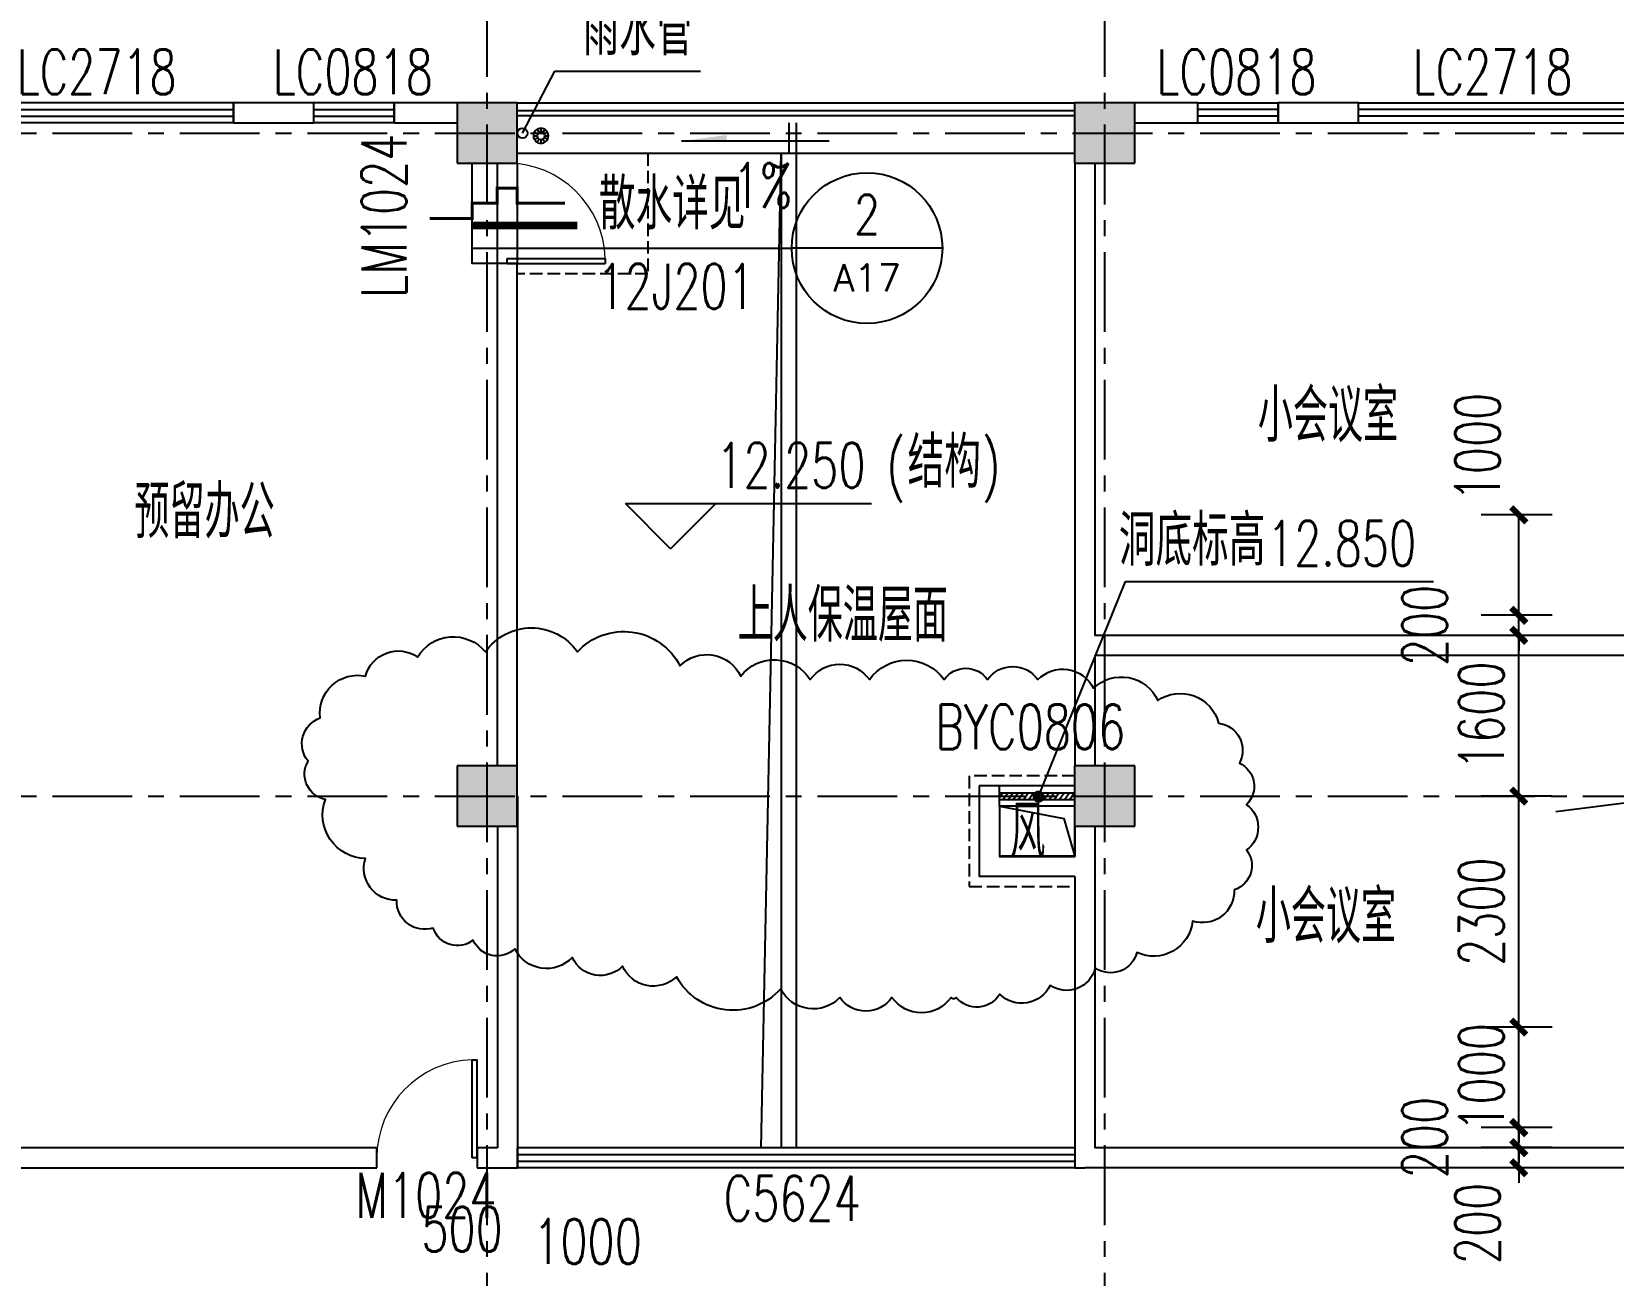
# Model space of a CAD drawing. Header units: millimetres. Extents: x -1048436 to -185795, y -983427 to 400387.
# Drawn here: x -715449 to -699698, y 8812 to 21192 of the extents above; entities that cross this region are included whole.
import ezdxf
from ezdxf.enums import TextEntityAlignment as Align

# ---------------------------------------------------------------- set-up
doc = ezdxf.new("R2010")
doc.units = ezdxf.units.MM
doc.header["$LTSCALE"] = 500
doc.linetypes.add('DASH', pattern=[0.35, 0.25, -0.1])
doc.linetypes.add('一层轴网$0$CENTER', pattern=[50.8, 31.75, -6.35, 6.35, -6.35])
for name, color, linetype in [('COLUMN', 254, 'Continuous'), ('DIM_LEAD', 3, 'Continuous'), ('PUB_DIM', 3, 'Continuous'), ('PUB_HATCH', 8, 'Continuous'), ('PUB_TEXT', 7, 'Continuous'), ('WINDOW', 4, 'Continuous'), ('WINDOW_TEXT', 7, 'Continuous'), ('一层轴网$0$建-轴线', 1, '一层轴网$0$CENTER'), ('建-墙', 254, 'Continuous'), ('建-屋面-排水沟落水口', 175, 'Continuous'), ('建-文字', 4, 'Continuous'), ('建-楼梯-扶手栏杆', 3, 'Continuous'), ('建-符号', 13, 'Continuous'), ('建-符号-箭头', 13, 'Continuous'), ('建-符号-门编号', 13, 'Continuous'), ('建-门扇', 32, 'Continuous'), ('建筑-洞口', 3, 'Continuous')]:
    doc.layers.add(name, color=color, linetype=linetype)
doc.layers.add('建-非打-01', color=6, linetype='Continuous', plot=False)
doc.styles.add('_TCH_DIM', font='SIMPLEX', dxfattribs={"bigfont": 'GBCBIG'})
doc.styles.add('_TCH_DIM_T3', font='SIMPLEX', dxfattribs={"width": 0.705882, "bigfont": 'GBCBIG'})
doc.styles.add('_TCH_WINDOW', font='SIMPLEX', dxfattribs={"height": 3.5, "bigfont": 'GBCBIG'})
doc.styles.add('XD2008', font='xd-hzs.shx', dxfattribs={"width": 0.7, "bigfont": 'xd-hztxt.shx'})
doc.dimstyles.new('_TCH_ARCH&&150', dxfattribs={"dimtxt": 446.25, "dimasz": 150, "dimexe": 375, "dimexo": 450, "dimgap": 150, "dimtad": 1, "dimdec": 0, "dimzin": 0, "dimdsep": 46, "dimtxsty": '_TCH_DIM_T3', "dimblk": 'ARCHTICK', "dimcen": 0.09, "dimclrt": 7, "dimazin": 2, "dimtfac": 1, "dimtdec": 0, "dimtix": 1, "dimtmove": 2, "dimatfit": 3, "dimldrblk": 'ARCHTICK', "dimfxl": 1, "dimtolj": 1, "dimtzin": 0, "dimarcsym": 0})

# ---------------------------------------------------------------- blocks, each defined once
blk = doc.blocks.new('A$C70866F3F')
for p, q in [((75, 150), (0, 150)), ((20, 225), (85, 187)), ((20, 75), (85, 112)), ((75, 280), (112, 215)), ((112, 85), (75, 20)), ((150, 300), (150, 225)), ((150, 75), (150, 0)), ((225, 280), (187, 215)), ((187, 85), (225, 20)), ((215, 187), (280, 225)), ((215, 112), (280, 75)), ((300, 150), (225, 150))]:
    blk.add_line(p, q)
for radius in [150, 75]:
    blk.add_circle((150, 150), radius)
blk = doc.blocks.new('A$C1A8E3B15')
at = {"layer": 'DIM_LEAD'}
for p, q in [((42951, -1), (43274, 616)), ((43274, 616), (44724, 616))]:
    blk.add_line(p, q, dxfattribs=at)
at = {"layer": '建-屋面-排水沟落水口'}
blk.add_circle((42951, -1), 50, dxfattribs=at)
at = {"layer": '建-屋面-排水沟落水口', "xscale": -0.5, "yscale": 0.5, "zscale": 0.5, "rotation": 359.9999999666495}
blk.add_blockref('A$C70866F3F', (43210, -102), dxfattribs=at)
at = {"layer": 'PUB_TEXT', "style": '_TCH_DIM'}
blk.add_text('雨水管', height=506.4, dxfattribs=at).set_placement((43550, 773))
blk = doc.blocks.new('A$C270B0046')
at = {"layer": '建筑-洞口'}
for points in [[(116007, 108501), (116007, 108001), (116757, 108001), (116757, 108501), (116007, 108501)], [(116007, 108501), (116649, 108378), (116757, 108001)]]:
    blk.add_lwpolyline(points, dxfattribs=at)
blk = doc.blocks.new('A$C2C8523F8')
at = {"layer": '一层轴网$0$建-轴线', "ltscale": 0.05}
for p, q in [((11450, 79776.4), (66950.9, 79776.4)), ((53092.4, 73021.4), (70055.7, 75178.6)), ((11450, 73176.4), (54751.3, 73176.4))]:
    blk.add_line(p, q, dxfattribs=at)
for points in [[(42450, 57476.4), (42450, 82276.4)], [(48600, 57476.4), (48600, 82276.4)]]:
    blk.add_lwpolyline(points, dxfattribs=at)
blk = doc.blocks.new('_ArchTick')
at = {"color": 0, "linetype": 'ByBlock', "const_width": 0.4}
blk.add_lwpolyline([(-0.5, -0.5), (0.5, 0.5)], dxfattribs=at)
blk = doc.blocks.new('*D1144')
at = {"layer": 'Defpoints', "color": 0, "transparency": 16777216}
for p in [(-700640, 10083), (-699859, 10083), (-699859, 9883)]:
    blk.add_point(p, dxfattribs=at)
at = {"layer": 'PUB_DIM', "color": 0, "lineweight": -2, "transparency": 16777216}
for p, q in [((-700309, 10083), (-701015, 10083)), ((-700640, 10083), (-700640, 10233)), ((-700640, 9883), (-700640, 10083)), ((-700309, 9883), (-701015, 9883)), ((-700640, 9883), (-700640, 9733))]:
    blk.add_line(p, q, dxfattribs=at)
at = {"layer": 'PUB_DIM', "color": 0, "lineweight": -2, "transparency": 16777216, "xscale": 150, "yscale": 150, "zscale": 150}
for p, rotation in [((-700640, 10083), 270), ((-700640, 9883), 90)]:
    blk.add_blockref('_ArchTick', p, dxfattribs=dict(at, rotation=rotation))
at = {"layer": 'PUB_DIM', "color": 7, "transparency": 16777216, "insert": (-701052, 9328), "char_height": 446.2, "attachment_point": 5, "rotation": 90, "style": '_TCH_DIM_T3'}
blk.add_mtext('\\A1;200', dxfattribs=at)
blk = doc.blocks.new('*D1145')
at = {"layer": 'Defpoints', "color": 0, "transparency": 16777216}
for p in [(-700640, 10283), (-699859, 10283), (-699859, 10083)]:
    blk.add_point(p, dxfattribs=at)
at = {"layer": 'PUB_DIM', "color": 0, "lineweight": -2, "transparency": 16777216}
for p, q in [((-700640, 10283), (-700640, 10433)), ((-700309, 10283), (-701015, 10283)), ((-700640, 10083), (-700640, 10283)), ((-700309, 10083), (-701015, 10083)), ((-700640, 10083), (-700640, 9933))]:
    blk.add_line(p, q, dxfattribs=at)
at = {"layer": 'PUB_DIM', "color": 0, "lineweight": -2, "transparency": 16777216, "xscale": 150, "yscale": 150, "zscale": 150}
for p, rotation in [((-700640, 10283), 270), ((-700640, 10083), 90)]:
    blk.add_blockref('_ArchTick', p, dxfattribs=dict(at, rotation=rotation))
at = {"layer": 'PUB_DIM', "color": 7, "transparency": 16777216, "insert": (-701577, 10183), "char_height": 446.2, "attachment_point": 5, "rotation": 90, "style": '_TCH_DIM_T3'}
blk.add_mtext('\\A1;200', dxfattribs=at)
blk = doc.blocks.new('*D1146')
at = {"layer": 'Defpoints', "color": 0, "transparency": 16777216}
for p in [(-700640, 11283), (-699859, 11283), (-699859, 10283)]:
    blk.add_point(p, dxfattribs=at)
at = {"layer": 'PUB_DIM', "color": 0, "lineweight": -2, "transparency": 16777216}
for p, q in [((-700640, 11283), (-700640, 11433)), ((-700309, 11283), (-701015, 11283)), ((-700640, 10283), (-700640, 11283)), ((-700309, 10283), (-701015, 10283)), ((-700640, 10283), (-700640, 10133))]:
    blk.add_line(p, q, dxfattribs=at)
at = {"layer": 'PUB_DIM', "color": 0, "lineweight": -2, "transparency": 16777216, "xscale": 150, "yscale": 150, "zscale": 150}
for p, rotation in [((-700640, 11283), 270), ((-700640, 10283), 90)]:
    blk.add_blockref('_ArchTick', p, dxfattribs=dict(at, rotation=rotation))
at = {"layer": 'PUB_DIM', "color": 7, "transparency": 16777216, "insert": (-701013, 10783), "char_height": 446.2, "attachment_point": 5, "rotation": 90, "style": '_TCH_DIM_T3'}
blk.add_mtext('\\A1;1000', dxfattribs=at)
blk = doc.blocks.new('*D1147')
at = {"layer": 'Defpoints', "color": 0, "transparency": 16777216}
for p in [(-700640, 13582), (-699859, 13582), (-699859, 11283)]:
    blk.add_point(p, dxfattribs=at)
at = {"layer": 'PUB_DIM', "color": 0, "lineweight": -2, "transparency": 16777216}
for p, q in [((-700309, 13582), (-701015, 13582)), ((-700640, 11283), (-700640, 13582)), ((-700309, 11283), (-701015, 11283))]:
    blk.add_line(p, q, dxfattribs=at)
at = {"layer": 'PUB_DIM', "color": 0, "lineweight": -2, "transparency": 16777216, "xscale": 150, "yscale": 150, "zscale": 150}
for p, rotation in [((-700640, 13582), 90), ((-700640, 11283), 270)]:
    blk.add_blockref('_ArchTick', p, dxfattribs=dict(at, rotation=rotation))
at = {"layer": 'PUB_DIM', "color": 7, "transparency": 16777216, "insert": (-701013, 12432), "char_height": 446.2, "attachment_point": 5, "rotation": 90, "style": '_TCH_DIM_T3'}
blk.add_mtext('\\A1;2300', dxfattribs=at)
blk = doc.blocks.new('*D1148')
at = {"layer": 'Defpoints', "color": 0, "transparency": 16777216}
for p in [(-700640, 15182), (-699859, 15182), (-699859, 13582)]:
    blk.add_point(p, dxfattribs=at)
at = {"layer": 'PUB_DIM', "color": 0, "lineweight": -2, "transparency": 16777216}
for p, q in [((-700309, 15182), (-701015, 15182)), ((-700640, 13582), (-700640, 15182)), ((-700309, 13582), (-701015, 13582))]:
    blk.add_line(p, q, dxfattribs=at)
at = {"layer": 'PUB_DIM', "color": 0, "lineweight": -2, "transparency": 16777216, "xscale": 150, "yscale": 150, "zscale": 150}
for p, rotation in [((-700640, 15182), 90), ((-700640, 13582), 270)]:
    blk.add_blockref('_ArchTick', p, dxfattribs=dict(at, rotation=rotation))
at = {"layer": 'PUB_DIM', "color": 7, "transparency": 16777216, "insert": (-701013, 14382), "char_height": 446.2, "attachment_point": 5, "rotation": 90, "style": '_TCH_DIM_T3'}
blk.add_mtext('\\A1;1600', dxfattribs=at)
blk = doc.blocks.new('*D1149')
at = {"layer": 'Defpoints', "color": 0, "transparency": 16777216}
for p in [(-700640, 15382), (-699859, 15382), (-699859, 15182)]:
    blk.add_point(p, dxfattribs=at)
at = {"layer": 'PUB_DIM', "color": 0, "lineweight": -2, "transparency": 16777216}
for p, q in [((-700640, 15382), (-700640, 15532)), ((-700309, 15382), (-701015, 15382)), ((-700640, 15182), (-700640, 15382)), ((-700309, 15182), (-701015, 15182)), ((-700640, 15182), (-700640, 15032))]:
    blk.add_line(p, q, dxfattribs=at)
at = {"layer": 'PUB_DIM', "color": 0, "lineweight": -2, "transparency": 16777216, "xscale": 150, "yscale": 150, "zscale": 150}
for p, rotation in [((-700640, 15382), 270), ((-700640, 15182), 90)]:
    blk.add_blockref('_ArchTick', p, dxfattribs=dict(at, rotation=rotation))
at = {"layer": 'PUB_DIM', "color": 7, "transparency": 16777216, "insert": (-701577, 15282), "char_height": 446.2, "attachment_point": 5, "rotation": 90, "style": '_TCH_DIM_T3'}
blk.add_mtext('\\A1;200', dxfattribs=at)
blk = doc.blocks.new('*D1150')
at = {"layer": 'Defpoints', "color": 0, "transparency": 16777216}
for p in [(-700640, 16382), (-699859, 16382), (-699859, 15382)]:
    blk.add_point(p, dxfattribs=at)
at = {"layer": 'PUB_DIM', "color": 0, "lineweight": -2, "transparency": 16777216}
for p, q in [((-700309, 16382), (-701015, 16382)), ((-700640, 15382), (-700640, 16382)), ((-700309, 15382), (-701015, 15382))]:
    blk.add_line(p, q, dxfattribs=at)
at = {"layer": 'PUB_DIM', "color": 0, "lineweight": -2, "transparency": 16777216, "xscale": 150, "yscale": 150, "zscale": 150}
for p, rotation in [((-700640, 16382), 90), ((-700640, 15382), 270)]:
    blk.add_blockref('_ArchTick', p, dxfattribs=dict(at, rotation=rotation))
at = {"layer": 'PUB_DIM', "color": 7, "transparency": 16777216, "insert": (-701052, 17057), "char_height": 446.2, "attachment_point": 5, "rotation": 90, "style": '_TCH_DIM_T3'}
blk.add_mtext('\\A1;1000', dxfattribs=at)
blk = doc.blocks.new('*D1156')
at = {"layer": 'Defpoints', "color": 0, "transparency": 16777216}
for p in [(-709413, 8137), (-710413, 7282), (-709413, 7282)]:
    blk.add_point(p, dxfattribs=at)
at = {"layer": 'PUB_DIM', "color": 0, "lineweight": -2, "transparency": 16777216}
for p, q in [((-710413, 7732), (-710413, 8512)), ((-709413, 7732), (-709413, 8512)), ((-710413, 8137), (-709413, 8137))]:
    blk.add_line(p, q, dxfattribs=at)
at = {"layer": 'PUB_DIM', "color": 0, "lineweight": -2, "transparency": 16777216, "xscale": 150, "yscale": 150, "zscale": 150, "rotation": 180}
blk.add_blockref('_ArchTick', (-710413, 8137), dxfattribs=at)
at = {"layer": 'PUB_DIM', "color": 0, "lineweight": -2, "transparency": 16777216, "xscale": 150, "yscale": 150, "zscale": 150}
blk.add_blockref('_ArchTick', (-709413, 8137), dxfattribs=at)
at = {"layer": 'PUB_DIM', "color": 7, "transparency": 16777216, "insert": (-709913, 9148), "char_height": 446.2, "attachment_point": 5, "style": '_TCH_DIM_T3'}
blk.add_mtext('\\A1;1000', dxfattribs=at)
blk = doc.blocks.new('*D1158')
at = {"layer": 'Defpoints', "color": 0, "transparency": 16777216}
for p in [(-710913, 8137), (-711413, 7282), (-710913, 7282)]:
    blk.add_point(p, dxfattribs=at)
at = {"layer": 'PUB_DIM', "color": 0, "lineweight": -2, "transparency": 16777216}
for p, q in [((-711413, 7732), (-711413, 8512)), ((-710913, 7732), (-710913, 8512)), ((-711413, 8137), (-710913, 8137))]:
    blk.add_line(p, q, dxfattribs=at)
at = {"layer": 'PUB_DIM', "color": 0, "lineweight": -2, "transparency": 16777216, "xscale": 150, "yscale": 150, "zscale": 150, "rotation": 180}
blk.add_blockref('_ArchTick', (-711413, 8137), dxfattribs=at)
at = {"layer": 'PUB_DIM', "color": 0, "lineweight": -2, "transparency": 16777216, "xscale": 150, "yscale": 150, "zscale": 150}
blk.add_blockref('_ArchTick', (-710913, 8137), dxfattribs=at)
at = {"layer": 'PUB_DIM', "color": 7, "transparency": 16777216, "insert": (-711163, 9271), "char_height": 446.2, "attachment_point": 5, "style": '_TCH_DIM_T3'}
blk.add_mtext('\\A1;500', dxfattribs=at)
blk = doc.blocks.new('$DorLib2D$00000001')
for p, q in [((0.45, 0.975), (0.5, 0.975)), ((0.45, 0), (0.45, 0.975)), ((0.5, 0), (0.5, 0.975)), ((0.5, 0), (0.45, 0))]:
    blk.add_line(p, q)
at = {"lineweight": 13}
blk.add_arc((0.475, 0), 0.975, 91.4693, 180, dxfattribs=at)
blk = doc.blocks.new('$TCHSYS$WIN2D')
for p, q in [((-0.5, 0.5), (0.5, 0.5)), ((-0.5, 0.5), (-0.5, -0.5)), ((0.5, 0.5), (0.5, -0.5)), ((0.5, 0.1667), (-0.5, 0.1667)), ((0.5, -0.1667), (-0.5, -0.1667)), ((-0.5, -0.5), (0.5, -0.5))]:
    blk.add_line(p, q)
blk = doc.blocks.new('$WINLIB2D$00000039')
at = {"color": 0}
for points in [[(-0.5, 0.5), (-0.5, -0.5)], [(0.5, 0.5), (-0.5, 0.5)], [(0.5, -0.5), (0.5, 0.5)], [(-0.5, 0.167), (0.5, 0.167)], [(-0.452, -0.167), (-0.5, 0.084)], [(-0.384, -0.167), (-0.448, 0.167)], [(-0.316, -0.167), (-0.38, 0.167)], [(-0.248, -0.167), (-0.312, 0.167)], [(-0.18, -0.167), (-0.244, 0.167)], [(-0.112, -0.167), (-0.176, 0.167)], [(-0.044, -0.167), (-0.108, 0.167)], [(0.024, -0.167), (-0.04, 0.167)], [(0.092, -0.167), (0.028, 0.167)], [(0.16, -0.167), (0.096, 0.167)], [(0.228, -0.167), (0.164, 0.167)], [(0.296, -0.167), (0.232, 0.167)], [(0.364, -0.167), (0.3, 0.167)], [(0.432, -0.167), (0.368, 0.167)], [(0.5, -0.167), (0.436, 0.167)], [(-0.5, -0.167), (0.5, -0.167)], [(0.5, -0.5), (-0.5, -0.5)]]:
    blk.add_lwpolyline(points, dxfattribs=at)

msp = doc.modelspace()

# ---------------------------------------------------------------- hatches: boundary and pattern name
at = {"layer": 'PUB_HATCH'}
for points in [[(-711212.7, 20482.4), (-711212.7, 19882.4), (-710612.7, 19882.4), (-710612.7, 20482.4)], [(-705062.7, 20482.4), (-705062.7, 19882.4), (-704462.7, 19882.4), (-704462.7, 20482.4)], [(-711212.7, 13882.4), (-711212.7, 13282.4), (-710612.7, 13282.4), (-710612.7, 13882.4)], [(-705062.7, 13882.4), (-705062.7, 13282.4), (-704462.7, 13282.4), (-704462.7, 13882.4)]]:
    msp.add_hatch(color=256, dxfattribs=at).paths.add_polyline_path(points)
at = {"layer": '建-符号-箭头'}
msp.add_hatch(color=256, dxfattribs=at).paths.add_polyline_path([(-708978, 20102.2), (-708528, 20102.2), (-708528, 20162.2)])

# ---------------------------------------------------------------- linework, layer by layer
msp.add_line((-710612.7, 20482.5), (-705062.7, 20482.4))
msp.add_lwpolyline([(-710812.7, 18882.4), (-711062.7, 18882.4), (-711062.7, 19882.4), (-710812.7, 19882.4), (-710812.7, 18882.4)])
at = {"const_width": 30}
msp.add_lwpolyline([(-711485, 19333), (-711062.7, 19333), (-711062.7, 19483), (-710812.7, 19483), (-710812.7, 19633), (-710612.7, 19633), (-710612.7, 19483), (-710138.3, 19483)], dxfattribs=at)
at = {"layer": 'COLUMN'}
for p, q in [((-711212.7, 20482.4), (-711212.7, 19882.4)), ((-710612.7, 20482.4), (-711212.7, 20482.4)), ((-710612.7, 19882.4), (-710612.7, 20482.4)), ((-705062.7, 20482.4), (-705062.7, 19882.4)), ((-704462.7, 20482.4), (-705062.7, 20482.4)), ((-704462.7, 19882.4), (-704462.7, 20482.4)), ((-711212.7, 19882.4), (-710612.7, 19882.4)), ((-705062.7, 19882.4), (-704462.7, 19882.4)), ((-711212.7, 13882.4), (-711212.7, 13282.4)), ((-710612.7, 13882.4), (-711212.7, 13882.4)), ((-710612.7, 13282.4), (-710612.7, 13882.4)), ((-705062.7, 13882.4), (-705062.7, 13282.4)), ((-704462.7, 13882.4), (-705062.7, 13882.4)), ((-704462.7, 13282.4), (-704462.7, 13882.4)), ((-711212.7, 13282.4), (-710612.7, 13282.4)), ((-705062.7, 13282.4), (-704462.7, 13282.4))]:
    msp.add_line(p, q, dxfattribs=at)
at = {"layer": 'DIM_LEAD'}
for p, q in [((-705422, 13577.2), (-704556.8, 15717)), ((-704556.8, 15717), (-701490, 15717))]:
    msp.add_line(p, q, dxfattribs=at)
at = {"layer": 'DIM_LEAD', "const_width": 60}
msp.add_lwpolyline([(-705433.3, 13549.4, 1), (-705410.8, 13605.1, 1)], format="xyb", close=True, dxfattribs=at)
at = {"layer": '建-墙'}
for p, q in [((-712637.7, 20482.5), (-713437.7, 20482.5)), ((-713437.7, 20482.5), (-713437.7, 20282.5)), ((-712637.7, 20282.5), (-712637.7, 20482.5)), ((-710612.7, 20482.5), (-711837.7, 20482.5)), ((-711837.7, 20482.5), (-711837.7, 20282.5)), ((-710612.7, 20482.4), (-710612.7, 20482.5)), ((-705061.4, 20482.5), (-705061.4, 20482.4)), ((-704861.4, 20482.5), (-705061.4, 20482.5)), ((-704861.4, 20482.5), (-704861.4, 20482.5)), ((-703837.7, 20482.5), (-704861.4, 20482.5)), ((-703837.7, 20282.5), (-703837.7, 20482.5)), ((-702237.7, 20482.5), (-703037.7, 20482.5)), ((-703037.7, 20482.5), (-703037.7, 20282.5)), ((-702237.7, 20282.5), (-702237.7, 20482.5)), ((-713437.7, 20282.5), (-712637.7, 20282.5)), ((-711837.7, 20282.5), (-711212.7, 20282.5)), ((-704462.7, 20282.5), (-703837.7, 20282.5)), ((-703037.7, 20282.5), (-702237.7, 20282.5)), ((-705061.4, 19882.4), (-705061.4, 15082.5)), ((-704861.4, 19882.4), (-704861.4, 15182.5)), ((-710612.7, 18882.4), (-710812.7, 18882.4)), ((-710812.7, 18882.4), (-710812.7, 13882.4)), ((-710612.7, 13882.4), (-710612.7, 18882.4)), ((-698511.1, 15182.5), (-704861.4, 15182.5)), ((-705061.4, 15082.5), (-705061.4, 13882.4)), ((-704861.4, 14982.5), (-704861.4, 13882.4)), ((-698511.1, 14982.5), (-704861.4, 14982.5)), ((-710611.4, 13582.4), (-710612.7, 13582.4)), ((-710611.4, 13582.4), (-710611.4, 10082.5)), ((-705812.7, 13682.8), (-706012.7, 13682.8)), ((-706012.7, 13682.8), (-706012.7, 12782.8)), ((-705812.7, 13482.8), (-705812.7, 13682.8)), ((-705812.7, 13482.8), (-705812.7, 12982.8)), ((-710811.4, 13282.4), (-710811.4, 10082.5)), ((-705061.4, 13282.4), (-705061.4, 12982.8)), ((-704861.4, 13282.4), (-704861.4, 12882.8)), ((-705061.4, 12982.8), (-705812.7, 12982.8)), ((-705061.4, 12782.8), (-706012.7, 12782.8)), ((-705061.4, 12782.8), (-705061.4, 10082.5)), ((-704861.4, 12882.8), (-704861.4, 10082.5)), ((-712011.7, 10082.5), (-718712.7, 10082.5)), ((-712011.7, 9882.5), (-712011.7, 10082.5)), ((-710811.4, 10082.5), (-711011.7, 10082.5)), ((-711011.7, 10082.5), (-711011.7, 9882.5)), ((-710611.4, 9882.5), (-710611.4, 10082.5)), ((-705061.4, 10082.5), (-705061.4, 9882.5)), ((-698511.1, 10082.5), (-704861.4, 10082.5)), ((-718912.7, 9882.5), (-712011.7, 9882.5)), ((-711011.7, 9882.5), (-710711.4, 9882.5)), ((-710711.1, 9882.5), (-710611.4, 9882.5)), ((-705061.4, 9882.5), (-704961.1, 9882.5)), ((-698311.1, 9882.5), (-704961.4, 9882.5))]:
    msp.add_line(p, q, dxfattribs=at)
at = {"layer": '建-墙', "linetype": 'DASH'}
for points in [[(-710612.7, 19982.4), (-709312.7, 19982.4), (-709312.7, 18782.4), (-710612.7, 18782.4)], [(-705062.7, 13782.8), (-706112.7, 13782.8), (-706112.7, 12682.8), (-705061.4, 12682.8)]]:
    msp.add_lwpolyline(points, dxfattribs=at)
at = {"layer": '建-屋面-排水沟落水口'}
msp.add_lwpolyline([(-710611.1, 19982.4), (-705061.1, 19982.5)], dxfattribs=at)
at = {"layer": '建-楼梯-扶手栏杆'}
for points in [[(-710611.1, 20407.4), (-705061.1, 20407.5)], [(-710611.1, 20357.4), (-705061.1, 20357.5)]]:
    msp.add_lwpolyline(points, dxfattribs=at)
at = {"layer": '建-符号'}
for p, q in [((-711062.7, 19037), (-710295, 19037)), ((-710295, 19037), (-707880, 19037)), ((-706380, 19037), (-707880, 19037)), ((-709087, 16044.8), (-709537, 16494.8)), ((-709537, 16494.8), (-707086, 16494.8)), ((-709087, 16044.8), (-708637, 16494.8))]:
    msp.add_line(p, q, dxfattribs=at)
at = {"layer": '建-符号', "const_width": 75}
msp.add_lwpolyline([(-711062.7, 19262), (-710015.4, 19262)], dxfattribs=at)
at = {"layer": '建-符号'}
msp.add_circle((-707130, 19037), 750, dxfattribs=at)
at = {"layer": '建-符号-箭头'}
msp.add_lwpolyline([(-707506.3, 20102.2), (-708978, 20102.2)], dxfattribs=at)
at = {"layer": '建-门扇'}
for p, q in [((-710812.7, 19882.4), (-710812.7, 18882.4)), ((-710612.7, 19882.4), (-710612.7, 18882.4))]:
    msp.add_line(p, q, dxfattribs=at)
at = {"layer": '建-非打-01'}
for p, q in [((-707906.1, 19982.4), (-707906.1, 20282.4)), ((-707836.1, 20282.4), (-707836.1, 10082.5)), ((-708184.1, 10082.5), (-707986.1, 19982.4)), ((-707986.1, 19982.4), (-707986.1, 10082.5)), ((-707986.1, 19982.4), (-707906.1, 19982.4))]:
    msp.add_line(p, q, dxfattribs=at)
msp.add_lwpolyline([(-703473.2, 12649.4, -0.5205671), (-703888.5, 12338.2, -0.5205671), (-703888.5, 12338.2, -0.5205671), (-704442.2, 12027, -0.5205671), (-704442.2, 12027, -0.5205671), (-704857.5, 11871.4, -0.5205671), (-704857.5, 11871.4, -0.5205671), (-705307.4, 11698.5, -0.5205671), (-705307.4, 11698.5, -0.5205671), (-705809.2, 11612, -0.5205671), (-705809.2, 11612, -0.5205671), (-706241.7, 11577.4, -0.5205671), (-706241.7, 11577.4, -0.5205671), (-706293.7, 11577.4, -0.5205671), (-706882, 11577.4, -0.5205671), (-706882, 11577.4, -0.5205671), (-707401.1, 11577.4, -0.5205671), (-707401.1, 11577.4, -0.5205671), (-707989.4, 11663.9, -0.5205671), (-707989.4, 11663.9, -0.5205671), (-709027.6, 11784.9, -0.5205671), (-709027.6, 11784.9, -0.5205671), (-709564, 11888.6, -0.5205671), (-709564, 11888.6, -0.5205671), (-710065.8, 11975.1, -0.5205671), (-710065.8, 11975.1, -0.5205671), (-710636.8, 12061.6, -0.5205671), (-710636.8, 12061.6, -0.5205671), (-711052, 12148, -0.5205671), (-711052, 12148, -0.5205671), (-711450, 12269, -0.5205671), (-711450, 12269, -0.5205671), (-711813.4, 12545.7, -0.5205671), (-711813.4, 12545.7, -0.5205671), (-712124.8, 12960.6, -0.5205671), (-712124.8, 12960.6, -0.5205671), (-712522.8, 13548.5, -0.5205671), (-712522.8, 13548.5, -0.5205671), (-712695.8, 13928.9, -0.5205671), (-712695.8, 13928.9, -0.5205671), (-712574.7, 14361.2, -0.5205671), (-712574.7, 14361.2, -0.5205671), (-712124.8, 14776.1, -0.5205671), (-712124.8, 14776.1, -0.5205671), (-711605.7, 14966.3, -0.5205671), (-711605.7, 14966.3, -0.5205671), (-710930.9, 15018.2, -0.5205671), (-710930.9, 15018.2, -0.5205671), (-710013.9, 15018.2, -0.5205671), (-710013.9, 15018.2, -0.5205671), (-708993, 14879.9, -0.5205671), (-708993, 14879.9, -0.5205671), (-708387.4, 14776.1, -0.5205671), (-708387.4, 14776.1, -0.5205671), (-707695.2, 14741.5, -0.5205671), (-707695.2, 14741.5, -0.5205671), (-707106.9, 14741.5, -0.5205671), (-707106.9, 14741.5, -0.5205671), (-706362.9, 14741.5, -0.5205671), (-706362.9, 14741.5, -0.5205671), (-705930.3, 14741.5, -0.5205671), (-705930.3, 14741.5, -0.5205671), (-705428.5, 14741.5, -0.5205671), (-705428.5, 14741.5, -0.5205671), (-704874.8, 14655.1, -0.5205671), (-704874.8, 14655.1, -0.5205671), (-704234.6, 14534.1, -0.5205671), (-704234.6, 14534.1, -0.5205671), (-703629, 14309.3, -0.5205671), (-703629, 14309.3, -0.5205671), (-703421.3, 13911.6, -0.5205671), (-703421.3, 13911.6, -0.5205671), (-703352.1, 13496.6, -0.5205671), (-703352.1, 13496.6, -0.5205671), (-703352.1, 13047.1, -0.5205671), (-703352.1, 13047.1, -0.5205671)], format="xyb", close=True, dxfattribs=at)

# ---------------------------------------------------------------- block references
for name, p in [('A$C2C8523F8', (-753362.7, -59594)), ('A$C1A8E3B15', (-753512.7, 20182.4)), ('A$C270B0046', (-821819.6, -95018.5))]:
    msp.add_blockref(name, p)
at = {"layer": 'WINDOW'}
ref = msp.add_blockref('$TCHSYS$WIN2D', (-714787.7, 20382.5), dxfattribs=dict(at, xscale=2700, yscale=200, zscale=2700, rotation=180))
ref.add_attrib('A', 'LC2718', (-715597.7, 20567.7), dxfattribs={"layer": 'WINDOW_TEXT', "height": 446.25, "style": '_TCH_WINDOW', "width": 0.705882})
ref = msp.add_blockref('$TCHSYS$WIN2D', (-712237.7, 20382.5), dxfattribs=dict(at, xscale=800, yscale=200, zscale=800, rotation=180))
ref.add_attrib('A', 'LC0818', (-713047.7, 20567.7), dxfattribs={"layer": 'WINDOW_TEXT', "height": 446.25, "style": '_TCH_WINDOW', "width": 0.705882})
ref = msp.add_blockref('$TCHSYS$WIN2D', (-703437.7, 20382.5), dxfattribs=dict(at, xscale=-800, yscale=200, zscale=-800, rotation=180))
ref.add_attrib('A', 'LC0818', (-704247.7, 20567.7), dxfattribs={"layer": 'WINDOW_TEXT', "height": 446.25, "style": '_TCH_WINDOW', "width": 0.705882})
ref = msp.add_blockref('$TCHSYS$WIN2D', (-700887.7, 20382.5), dxfattribs=dict(at, xscale=-2700, yscale=200, zscale=-2700, rotation=180))
ref.add_attrib('A', 'LC2718', (-701697.7, 20567.7), dxfattribs={"layer": 'WINDOW_TEXT', "height": 446.25, "style": '_TCH_WINDOW', "width": 0.705882})
ref = msp.add_blockref('$WINLIB2D$00000039', (-705437.7, 13582.8), dxfattribs=dict(at, xscale=-750, yscale=200, zscale=-750, rotation=180))
ref.add_attrib('A', 'BYC0806', (-706450.2, 14049.1), dxfattribs={"layer": 'WINDOW_TEXT', "height": 446.25, "style": '_TCH_WINDOW', "width": 0.705882})
ref = msp.add_blockref('$TCHSYS$WIN2D', (-707836.4, 9982.5), dxfattribs=dict(at, xscale=5550, yscale=-200, zscale=5550, rotation=180))
ref.add_attrib('A', 'C5624', (-708556.4, 9356.1), dxfattribs={"layer": 'WINDOW_TEXT', "height": 446.25, "style": '_TCH_WINDOW', "width": 0.705882})
at = {"layer": '建-门扇'}
ref = msp.add_blockref('$DorLib2D$00000001', (-710712.7, 19382.4), dxfattribs=dict(at, xscale=1000, yscale=1000, zscale=200, rotation=270))
ref.add_attrib('A', 'LM1024', (-711717.2, 18542.4), dxfattribs={"layer": '建-符号-门编号', "height": 446.25, "rotation": 90, "style": '_TCH_WINDOW', "width": 0.705882})
ref = msp.add_blockref('$DorLib2D$00000001', (-711511.7, 9982.5), dxfattribs=dict(at, xscale=-1000, yscale=-1000, zscale=200, rotation=180))
ref.add_attrib('A', 'M1024', (-712224.2, 9384.4), dxfattribs={"layer": '建-符号-门编号', "height": 446.25, "style": '_TCH_WINDOW', "width": 0.705882})

# ---------------------------------------------------------------- texts
at = {"layer": 'PUB_TEXT', "style": '_TCH_DIM'}
for s, p in [('散水详见', (-709799.6, 19222.4)), ('洞底标高', (-704622, 15874.5))]:
    msp.add_text(s, height=506.38, dxfattribs=at).set_placement(p)
for s, height, p, p2 in [('2', 391.5, (-707260.5, 19175.8), (-706999.4, 19175.8)), ('A17', 271.71, (-707466.4, 18605.9), (-706793.5, 18605.9))]:
    msp.add_text(s, height=height, dxfattribs=at).set_placement(p, p2, align=Align.FIT)
at = {"layer": 'PUB_TEXT', "style": '_TCH_DIM', "width": 0.705882}
for s, p in [('12J201', (-709815, 18433.3)), ('12.850', (-703147.5, 15874.5))]:
    msp.add_text(s, height=446.25, dxfattribs=at).set_placement(p)
at = {"layer": '建-文字'}
for s, height, style, width, p in [('1%', 446.25, '_TCH_DIM', 0.705882, (-708468.1, 19437.8)), ('小会议室', 525, 'XD2008', 0.7, (-703238.4, 17109)), ('(', 446.2, '_TCH_DIM', 0.705882, (-706936, 16652.3)), (')', 446.2, '_TCH_DIM', 0.705882, (-705988.8, 16652.3)), ('12.250', 446.25, '_TCH_DIM', 0.705882, (-708631, 16652.3)), ('预留办公', 525, 'XD2008', 0.7, (-714425.3, 16149.3)), ('上人保温屋面', 525, 'XD2008', 0.7, (-708418.6, 15118.8)), ('风', 525, 'XD2008', 0.7, (-705704.4, 12967.2)), ('小会议室', 525, 'XD2008', 0.7, (-703258.8, 12121.6))]:
    msp.add_text(s, height=height, dxfattribs=dict(at, style=style, width=width)).set_placement(p)
at = {"layer": '建-文字', "style": '_TCH_DIM'}
msp.add_text('结构', height=506.38, dxfattribs=at).set_placement((-706726, 16652.3))

# ---------------------------------------------------------------- dimensions: what is measured, and where the dimension line sits
at = {"layer": 'PUB_DIM'}
for base, p1, p2, angle, picture, middle in [((-700639.9, 16382.5), (-699858.8, 15382.5), (-699858.8, 16382.5), 90, '*D1150', (-701052.4, 17057.5)), ((-700639.9, 15382.5), (-699858.8, 15182.5), (-699858.8, 15382.5), 90, '*D1149', (-701577.4, 15282.5)), ((-700639.9, 10282.5), (-699858.8, 10082.5), (-699858.8, 10282.5), 90, '*D1145', (-701577.4, 10182.5)), ((-700639.9, 10082.5), (-699858.8, 9882.5), (-699858.8, 10082.5), 90, '*D1144', (-701052.4, 9327.5)), ((-710912.7, 8137), (-711412.7, 7282.5), (-710912.7, 7282.5), 0, '*D1158', (-711162.7, 9270.7)), ((-709413.1, 8137), (-710413.1, 7282.5), (-709413.1, 7282.5), 0, '*D1156', (-709913.1, 9147.6))]:
    dim = msp.add_linear_dim(base=base, p1=p1, p2=p2, angle=angle, dimstyle='_TCH_ARCH&&150', dxfattribs=at)
    dim.commit()
    dim.dimension.update_dxf_attribs({"geometry": picture, "text_midpoint": middle, "dimtype": 129})
for p1, p2, picture, middle in [((-699858.8, 13582.4), (-699858.8, 15182.5), '*D1148', (-701013, 14382.5)), ((-699858.8, 11282.5), (-699858.8, 13582.4), '*D1147', (-701013, 12432.5)), ((-699858.8, 10282.5), (-699858.8, 11282.5), '*D1146', (-701013, 10782.5))]:
    dim = msp.add_aligned_dim(p1=p1, p2=p2, distance=781.1, dimstyle='_TCH_ARCH&&150', dxfattribs=at)
    dim.commit()
    dim.dimension.update_dxf_attribs({"geometry": picture, "text_midpoint": middle})

doc.saveas('drawing.dxf')
